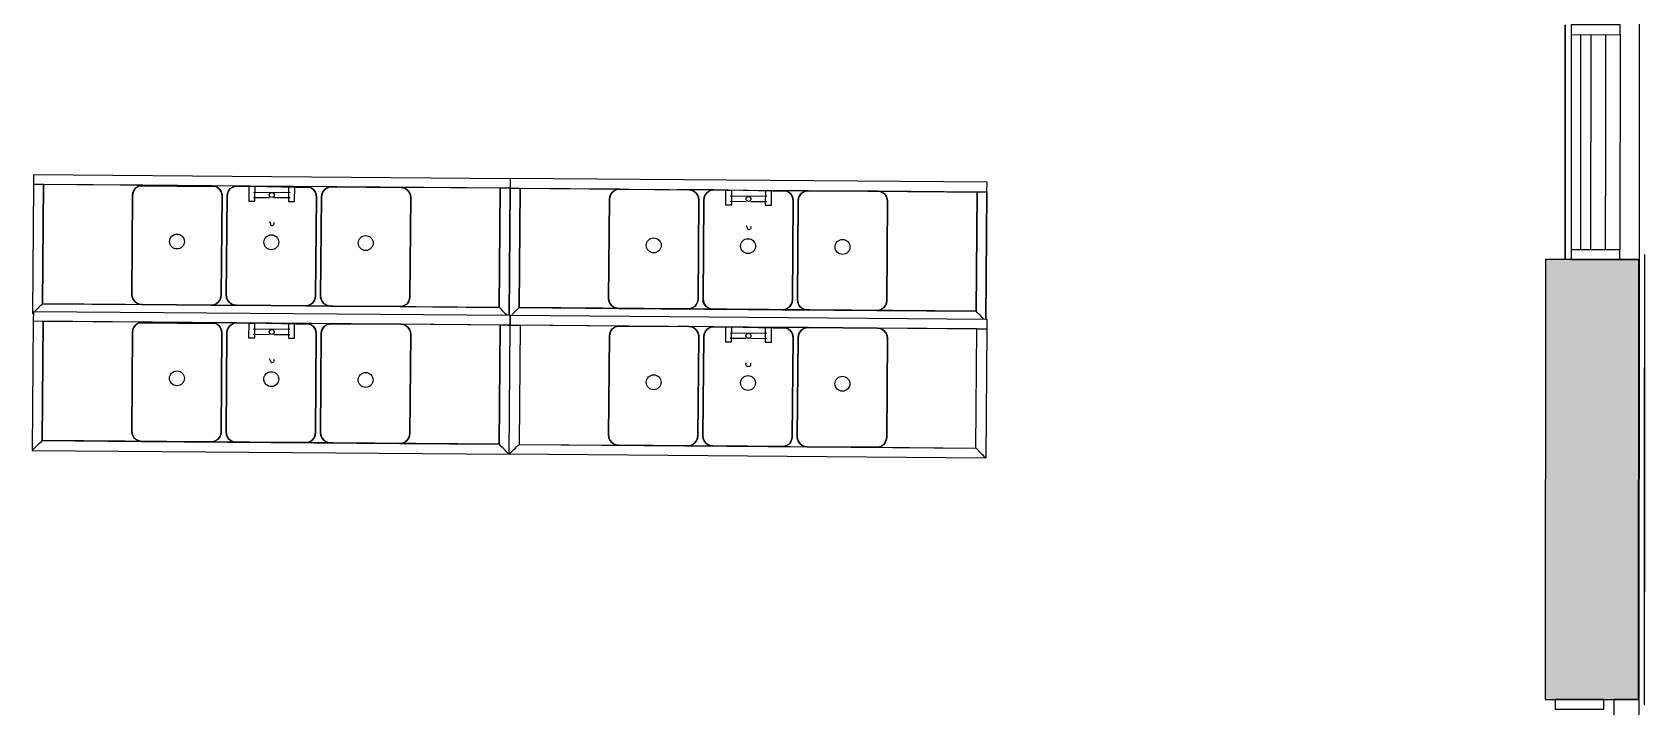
# Model space of a CAD drawing. Header units: metres. Extents: x 2.3 to 42.8, y 0.9 to 31.9.
# Drawn here: x 39.297 to 42.544, y 6.368 to 7.727 of the extents above; entities that cross this region are included whole.
import ezdxf

# ---------------------------------------------------------------- set-up
doc = ezdxf.new("R2010")
doc.units = ezdxf.units.M
for name, color, linetype in [('ARREDI', 9, 'Continuous'), ('PARETI_STRUTTURE', 7, 'Continuous'), ('PILASTRI_SETTI', 8, 'Continuous')]:
    doc.layers.add(name, color=color, linetype=linetype)

msp = doc.modelspace()

# ---------------------------------------------------------------- linework, layer by layer
at = {"layer": 'ARREDI'}
for points in [[(39.2995, 7.4401), (39.2994, 7.4201), (39.2973, 7.1601)], [(39.2995, 7.4401), (40.2596, 7.4324), (40.2594, 7.4124), (39.2994, 7.4201)], [(41.2195, 7.4046), (41.2174, 7.149), (41.2195, 7.4046), (41.1995, 7.4048), (41.1975, 7.1647), (40.2775, 7.1722), (40.2794, 7.4122), (40.2594, 7.4124), (41.2195, 7.4046), (41.2197, 7.4246), (40.2596, 7.4324), (40.2594, 7.4124), (40.2574, 7.1568), (40.2591, 7.4124), (40.2581, 7.4124), (40.2565, 7.4124), (40.2544, 7.4124), (40.252, 7.4124), (40.2494, 7.4124), (40.2468, 7.4125), (40.2444, 7.4125), (40.2424, 7.4125), (40.2408, 7.4125), (40.2394, 7.4125), (40.2375, 7.1725), (39.3174, 7.18), (39.3194, 7.42), (39.2994, 7.4201), (39.2973, 7.1601), (39.2993, 7.1601), (39.2973, 7.1601)], [(39.5006, 7.4053), (39.4992, 7.3985)], [(39.5013, 7.4069), (39.5006, 7.4053)], [(39.511, 7.4164), (39.5052, 7.4126), (39.5013, 7.4069)], [(39.6678, 7.4152), (39.511, 7.4164)], [(39.5194, 7.4184), (39.5126, 7.4171)], [(39.6594, 7.4172), (39.5194, 7.4184)], [(39.6662, 7.4158), (39.6594, 7.4172)], [(39.6773, 7.4055), (39.6735, 7.4113), (39.6678, 7.4151)], [(39.6779, 7.4039), (39.6773, 7.4055)], [(39.6792, 7.3971), (39.6779, 7.4039)], [(39.6906, 7.4038), (39.6892, 7.397)], [(39.6913, 7.4054), (39.6906, 7.4038)], [(39.701, 7.4149), (39.6952, 7.4111), (39.6913, 7.4054)], [(39.7026, 7.4155), (39.701, 7.4149)], [(39.7094, 7.4168), (39.7026, 7.4155)], [(39.8578, 7.4136), (39.7094, 7.4168), (39.8494, 7.4157)], [(39.7331, 7.4166), (39.7329, 7.3866)], [(39.7329, 7.3866), (39.7331, 7.3866), (39.7337, 7.3866), (39.7347, 7.3866), (39.736, 7.3866), (39.7375, 7.3866), (39.7392, 7.3866), (39.7408, 7.3866), (39.7423, 7.3866), (39.7436, 7.3865), (39.7446, 7.3865), (39.7452, 7.3865), (39.7454, 7.3865), (39.7457, 7.4165)], [(39.734, 7.4166), (39.735, 7.4166), (39.7363, 7.4166), (39.7378, 7.4166), (39.7394, 7.4166), (39.741, 7.4166), (39.7421, 7.4166)], [(39.8162, 7.4035), (39.7424, 7.4041)], [(39.7425, 7.4166), (39.7438, 7.4165), (39.7448, 7.4165)], [(39.8132, 7.416), (39.8129, 7.386)], [(39.8129, 7.386), (39.8131, 7.386), (39.8137, 7.386), (39.8147, 7.386), (39.816, 7.3859), (39.8175, 7.3859), (39.8192, 7.3859), (39.8208, 7.3859), (39.8223, 7.3859), (39.8236, 7.3859), (39.8246, 7.3859), (39.8252, 7.3859), (39.8254, 7.3859), (39.8256, 7.4159)], [(39.814, 7.416), (39.815, 7.416), (39.8163, 7.416), (39.8178, 7.4159), (39.8194, 7.4159), (39.821, 7.4159), (39.8225, 7.4159), (39.8238, 7.4159), (39.8248, 7.4159)], [(39.8562, 7.4143), (39.8494, 7.4157)], [(39.8673, 7.4039), (39.8635, 7.4097), (39.8578, 7.4136)], [(39.8679, 7.4023), (39.8673, 7.4039)], [(39.8813, 7.4038), (39.8807, 7.4022)], [(39.891, 7.4133), (39.8852, 7.4095), (39.8813, 7.4038)], [(39.8926, 7.414), (39.891, 7.4133)], [(39.8994, 7.4153), (39.8926, 7.414)], [(40.0462, 7.4127), (40.0394, 7.4141)], [(40.0478, 7.4121), (40.0462, 7.4127)], [(40.0573, 7.4024), (40.0535, 7.4082), (40.0478, 7.4121)], [(40.471, 7.4086), (40.4653, 7.4048), (40.4614, 7.3991)], [(40.4726, 7.4093), (40.471, 7.4087)], [(40.4794, 7.4106), (40.4726, 7.4093)], [(40.4794, 7.4106), (40.6195, 7.4095), (40.5966, 7.4096)], [(40.6262, 7.408), (40.6195, 7.4094)], [(40.6278, 7.4074), (40.6262, 7.408)], [(40.6374, 7.3977), (40.6335, 7.4035), (40.6278, 7.4074)], [(40.6611, 7.4071), (40.6553, 7.4033), (40.6514, 7.3976)], [(40.6627, 7.4078), (40.6611, 7.4071)], [(40.6695, 7.409), (40.6627, 7.4078)], [(40.8178, 7.4058), (40.6695, 7.409), (40.8095, 7.4079)], [(40.6932, 7.4089), (40.693, 7.3789)], [(40.693, 7.3788), (40.6932, 7.3788), (40.6938, 7.3788), (40.6948, 7.3788), (40.6961, 7.3788), (40.6976, 7.3788), (40.6992, 7.3788), (40.7008, 7.3788), (40.7023, 7.3788), (40.7036, 7.3788), (40.7046, 7.3788), (40.7053, 7.3788), (40.7055, 7.3788), (40.7057, 7.4088)], [(40.694, 7.4088), (40.695, 7.4088), (40.6963, 7.4088), (40.6978, 7.4088), (40.6995, 7.4088), (40.7011, 7.4088), (40.7026, 7.4088), (40.7039, 7.4088), (40.7049, 7.4088)], [(40.7732, 7.4082), (40.773, 7.3782)], [(40.773, 7.3782), (40.7732, 7.3782), (40.7738, 7.3782), (40.7748, 7.3782), (40.7761, 7.3782), (40.7776, 7.3782), (40.7792, 7.3782), (40.7808, 7.3781), (40.7823, 7.3781), (40.7836, 7.3781), (40.7846, 7.3781), (40.7853, 7.3781), (40.7855, 7.3781), (40.7857, 7.4081)], [(40.7741, 7.4082), (40.775, 7.4082), (40.7763, 7.4082), (40.7778, 7.4082), (40.7795, 7.4082), (40.7811, 7.4081), (40.7826, 7.4081), (40.7839, 7.4081), (40.7849, 7.4081)], [(40.8162, 7.4065), (40.8095, 7.4079)], [(40.8274, 7.3961), (40.8236, 7.4019), (40.8178, 7.4058)], [(40.8511, 7.4056), (40.8453, 7.4018), (40.8414, 7.396)], [(40.8527, 7.4062), (40.8511, 7.4056)], [(40.8595, 7.4075), (40.8527, 7.4062)], [(41.0063, 7.405), (40.9995, 7.4064)], [(41.0078, 7.4043), (41.0063, 7.405)], [(41.0174, 7.3946), (41.0136, 7.4004), (41.0078, 7.4043)], [(39.7337, 7.3866), (39.7347, 7.3866), (39.736, 7.3866), (39.7375, 7.3866), (39.7392, 7.3866), (39.7408, 7.3866), (39.7421, 7.3866)], [(39.7423, 7.3941), (39.7745, 7.3938)], [(39.7423, 7.3866), (39.7436, 7.3865), (39.7446, 7.3865)], [(39.7837, 7.3937), (39.8161, 7.3935)], [(39.8137, 7.386), (39.8147, 7.386), (39.816, 7.386), (39.8175, 7.3859), (39.8192, 7.3859), (39.8208, 7.3859), (39.8223, 7.3859), (39.8236, 7.3859), (39.8246, 7.3859)], [(39.8692, 7.3955), (39.868, 7.4023)], [(39.8807, 7.4022), (39.8792, 7.3955)], [(40.058, 7.4008), (40.0573, 7.4024)], [(40.0593, 7.394), (40.058, 7.4008)], [(40.4607, 7.3975), (40.4593, 7.3908)], [(40.4614, 7.3991), (40.4607, 7.3975)], [(40.638, 7.3961), (40.6373, 7.3977)], [(40.6393, 7.3893), (40.638, 7.3961)], [(40.6507, 7.396), (40.6493, 7.3892)], [(40.6514, 7.3976), (40.6507, 7.396)], [(40.6938, 7.3788), (40.6948, 7.3788), (40.6961, 7.3788), (40.6976, 7.3788), (40.6992, 7.3788), (40.7008, 7.3788), (40.7023, 7.3788), (40.7036, 7.3788), (40.7046, 7.3788)], [(40.7024, 7.3863), (40.7346, 7.386)], [(40.7762, 7.3957), (40.7025, 7.3963)], [(40.7438, 7.3859), (40.7762, 7.3857)], [(40.7738, 7.3782), (40.7748, 7.3782), (40.7761, 7.3782), (40.7776, 7.3782), (40.7792, 7.3782), (40.7808, 7.3781), (40.7823, 7.3781), (40.7836, 7.3781), (40.7846, 7.3781)], [(40.828, 7.3946), (40.8274, 7.3962)], [(40.8293, 7.3877), (40.828, 7.3946)], [(40.8407, 7.3945), (40.8393, 7.3877)], [(40.8414, 7.396), (40.8407, 7.3945)], [(41.018, 7.393), (41.0174, 7.3946)], [(41.0193, 7.3862), (41.018, 7.393)], [(39.7831, 7.3436), (39.7836, 7.3425), (39.7838, 7.3412), (39.7836, 7.34), (39.7831, 7.3388), (39.7823, 7.3378), (39.7813, 7.337), (39.78, 7.3366), (39.7788, 7.3364), (39.7753, 7.3447)], [(40.7432, 7.3359), (40.7437, 7.3347), (40.7439, 7.3334), (40.7437, 7.3322), (40.7432, 7.331), (40.7424, 7.33), (40.7413, 7.3293), (40.7401, 7.3288), (40.7388, 7.3286), (40.7353, 7.3369)], [(39.3023, 7.1651), (39.3047, 7.1675), (39.3073, 7.17), (39.31, 7.1726), (39.3124, 7.175), (39.3145, 7.1771), (39.3161, 7.1786), (39.3171, 7.1796), (39.3174, 7.18)], [(39.4976, 7.1985), (39.4989, 7.1917)], [(39.4989, 7.1917), (39.4995, 7.1901)], [(39.4995, 7.1901), (39.5034, 7.1843), (39.5091, 7.1804)], [(39.5091, 7.1804), (39.5107, 7.1798)], [(39.5107, 7.1798), (39.5174, 7.1784)], [(39.5174, 7.1783), (40.0375, 7.1741)], [(39.6575, 7.1772), (39.6643, 7.1785)], [(39.6643, 7.1785), (39.6659, 7.1791)], [(39.6659, 7.1792), (39.6716, 7.183), (39.6752, 7.1883)], [(39.6755, 7.1887), (39.6762, 7.1903)], [(39.6762, 7.1903), (39.6776, 7.197)], [(39.6876, 7.197), (39.6889, 7.1902)], [(39.6889, 7.1902), (39.6896, 7.1886)], [(39.6898, 7.1882), (39.6934, 7.1828), (39.6991, 7.1789)], [(39.6991, 7.1789), (39.7007, 7.1782)], [(39.7007, 7.1782), (39.7074, 7.1768)], [(39.8475, 7.1757), (39.8543, 7.177)], [(39.8543, 7.177), (39.8559, 7.1776)], [(39.8559, 7.1776), (39.8617, 7.1814), (39.8655, 7.1871)], [(39.8655, 7.1871), (39.866, 7.1882)], [(39.8662, 7.1887), (39.8676, 7.1955)], [(39.8776, 7.1954), (39.8789, 7.1886)], [(39.8791, 7.1882), (39.8796, 7.187)], [(39.8796, 7.187), (39.8834, 7.1812), (39.8891, 7.1774)], [(39.8891, 7.1773), (39.8907, 7.1767)], [(39.8907, 7.1767), (39.8975, 7.1753)], [(40.0443, 7.1754), (40.0459, 7.1761)], [(40.0459, 7.1761), (40.0517, 7.1799), (40.0556, 7.1856)], [(40.0556, 7.1856), (40.0562, 7.1872)], [(40.0562, 7.1872), (40.0576, 7.194)], [(40.4577, 7.1907), (40.459, 7.1839)], [(40.459, 7.1839), (40.4596, 7.1823)], [(40.4596, 7.1823), (40.4634, 7.1765), (40.4691, 7.1727)], [(40.6259, 7.1714), (40.6317, 7.1752), (40.6356, 7.1809)], [(40.6356, 7.1809), (40.6363, 7.1825)], [(40.6363, 7.1825), (40.6377, 7.1893)], [(40.6477, 7.1892), (40.649, 7.1824)], [(40.649, 7.1824), (40.6496, 7.1808)], [(40.6496, 7.1808), (40.6534, 7.175), (40.6591, 7.1711)], [(40.8159, 7.1698), (40.8217, 7.1736), (40.8256, 7.1794)], [(40.8256, 7.1794), (40.8263, 7.181)], [(40.8263, 7.181), (40.8277, 7.1877)], [(40.8377, 7.1877), (40.839, 7.1809)], [(40.839, 7.1809), (40.8396, 7.1793)], [(40.8396, 7.1793), (40.8434, 7.1735), (40.8492, 7.1696)], [(41.0059, 7.1683), (41.0117, 7.1721), (41.0156, 7.1778)], [(41.0156, 7.1778), (41.0163, 7.1794)], [(41.0163, 7.1794), (41.0177, 7.1862)], [(39.2993, 7.1645), (39.2992, 7.1445), (39.2971, 6.8845)], [(40.2542, 7.1368), (40.2518, 7.1368), (40.2492, 7.1368), (40.2466, 7.1369), (40.2442, 7.1369), (40.2421, 7.1369), (40.2406, 7.1369), (40.2392, 7.1369), (40.2373, 6.8969), (39.3172, 6.9044), (39.3192, 7.1444), (39.2992, 7.1445), (39.2971, 6.8845), (40.2571, 6.8767), (40.2592, 7.1368), (40.2594, 7.1568), (41.2194, 7.149), (41.2193, 7.129), (40.2592, 7.1368)], [(39.2973, 7.1601), (39.2976, 7.1605), (39.2986, 7.1615)], [(39.2993, 7.1645), (40.2594, 7.1568), (40.2592, 7.1368), (39.2992, 7.1445)], [(40.0375, 7.1741), (40.0443, 7.1754)], [(40.2524, 7.1574), (40.25, 7.1598), (40.2474, 7.1624), (40.2448, 7.165), (40.2424, 7.1675), (40.2404, 7.1696), (40.2388, 7.1712), (40.2378, 7.1722), (40.2375, 7.1725)], [(40.2624, 7.1573), (40.2648, 7.1597), (40.2674, 7.1623), (40.27, 7.1648), (40.2724, 7.1672), (40.2745, 7.1693), (40.2761, 7.1709), (40.2771, 7.1719), (40.2775, 7.1722)], [(40.4691, 7.1726), (40.4707, 7.172)], [(40.4707, 7.172), (40.4775, 7.1706)], [(40.4775, 7.1706), (40.9975, 7.1664)], [(40.6175, 7.1694), (40.6243, 7.1707)], [(40.6243, 7.1707), (40.6259, 7.1714)], [(40.6591, 7.1711), (40.6607, 7.1704)], [(40.6607, 7.1704), (40.6675, 7.169)], [(40.8075, 7.1679), (40.8143, 7.1692)], [(40.8143, 7.1692), (40.8159, 7.1698)], [(40.8492, 7.1696), (40.8507, 7.1689)], [(40.8507, 7.1689), (40.8575, 7.1675)], [(40.9975, 7.1664), (41.0043, 7.1677)], [(41.0043, 7.1677), (41.0059, 7.1683)], [(41.2124, 7.1496), (41.21, 7.152), (41.2075, 7.1547), (41.2049, 7.1573), (41.2025, 7.1597), (41.2005, 7.1618), (41.1989, 7.1634), (41.1979, 7.1644), (41.1975, 7.1647)], [(39.3172, 6.9043), (39.3169, 6.904), (39.3159, 6.903), (39.3143, 6.9014), (39.3122, 6.8994), (39.3098, 6.897), (39.3071, 6.8944), (39.3045, 6.8919), (39.3021, 6.8895), (39.3, 6.8874), (39.2984, 6.8858), (39.2974, 6.8848), (39.2971, 6.8845), (40.2571, 6.8767), (40.2592, 7.1367), (40.2792, 7.1366), (40.2773, 6.8966), (41.1973, 6.8891), (41.1993, 7.1291), (41.2193, 7.129), (41.2172, 6.869), (40.2571, 6.8767), (40.2575, 6.8771), (40.2585, 6.8781), (40.2601, 6.8796), (40.2622, 6.8817), (40.2646, 6.8841), (40.2672, 6.8867), (40.2698, 6.8892), (40.2722, 6.8916), (40.2743, 6.8937), (40.2759, 6.8952), (40.2769, 6.8962), (40.2773, 6.8966)], [(39.5004, 7.1297), (39.499, 7.1229)], [(39.5011, 7.1313), (39.5004, 7.1297)], [(39.5108, 7.1408), (39.505, 7.137), (39.5011, 7.1313)], [(39.6676, 7.1395), (39.5108, 7.1408)], [(39.5192, 7.1427), (39.5124, 7.1415)], [(39.6592, 7.1416), (39.5192, 7.1428)], [(39.666, 7.1402), (39.6592, 7.1416)], [(39.6771, 7.1298), (39.6733, 7.1356), (39.6676, 7.1395)], [(39.6777, 7.1283), (39.6771, 7.1299)], [(39.679, 7.1214), (39.6777, 7.1283)], [(39.6904, 7.1282), (39.689, 7.1214)], [(39.6911, 7.1297), (39.6904, 7.1282)], [(39.7008, 7.1393), (39.695, 7.1355), (39.6911, 7.1297)], [(39.7024, 7.1399), (39.7008, 7.1393)], [(39.7092, 7.1412), (39.7024, 7.1399)], [(39.8576, 7.138), (39.7092, 7.1412), (39.8492, 7.1401)], [(39.7329, 7.141), (39.7327, 7.111)], [(39.7327, 7.111), (39.7329, 7.111), (39.7335, 7.111), (39.7345, 7.111), (39.7358, 7.111), (39.7373, 7.111), (39.739, 7.111), (39.7406, 7.111), (39.7421, 7.1109), (39.7434, 7.1109), (39.7444, 7.1109), (39.745, 7.1109), (39.7452, 7.1109), (39.7455, 7.1409)], [(39.7335, 7.111), (39.7345, 7.111), (39.7358, 7.111), (39.7373, 7.111), (39.739, 7.111), (39.7406, 7.111), (39.7421, 7.1109)], [(39.7338, 7.141), (39.7348, 7.141), (39.7361, 7.141), (39.7376, 7.141), (39.7392, 7.141), (39.7408, 7.141), (39.7421, 7.1409)], [(39.7421, 7.1184), (39.7743, 7.1182)], [(39.7421, 7.1109), (39.7434, 7.1109), (39.7444, 7.1109)], [(39.816, 7.1278), (39.7422, 7.1284)], [(39.7423, 7.1409), (39.7436, 7.1409), (39.7446, 7.1409)], [(39.7835, 7.1181), (39.8159, 7.1178)], [(39.8129, 7.1404), (39.8127, 7.1104)], [(39.8127, 7.1104), (39.8129, 7.1104), (39.8135, 7.1104), (39.8145, 7.1103), (39.8158, 7.1103), (39.8173, 7.1103), (39.819, 7.1103), (39.8206, 7.1103), (39.8221, 7.1103), (39.8234, 7.1103), (39.8244, 7.1103), (39.825, 7.1103), (39.8252, 7.1103), (39.8254, 7.1403)], [(39.8138, 7.1404), (39.8148, 7.1403), (39.8161, 7.1403), (39.8176, 7.1403), (39.8192, 7.1403), (39.8208, 7.1403), (39.8223, 7.1403), (39.8236, 7.1403), (39.8246, 7.1403)], [(39.856, 7.1387), (39.8492, 7.1401)], [(39.8671, 7.1283), (39.8633, 7.1341), (39.8576, 7.138)], [(39.8677, 7.1267), (39.8671, 7.1283)], [(39.869, 7.1199), (39.8677, 7.1267)], [(39.8804, 7.1266), (39.879, 7.1198)], [(39.8811, 7.1282), (39.8805, 7.1266)], [(39.8908, 7.1377), (39.885, 7.1339), (39.8811, 7.1282)], [(39.8924, 7.1384), (39.8908, 7.1377)], [(39.8992, 7.1397), (39.8924, 7.1384)], [(40.046, 7.1371), (40.0392, 7.1385)], [(40.0476, 7.1365), (40.046, 7.1371)], [(40.0571, 7.1268), (40.0533, 7.1326), (40.0476, 7.1365)], [(40.0578, 7.1252), (40.0571, 7.1268)], [(40.0591, 7.1184), (40.0578, 7.1252)], [(40.2548, 7.1368), (40.2563, 7.1368), (40.2579, 7.1368), (40.2589, 7.1368)], [(40.4605, 7.1219), (40.4591, 7.1151)], [(40.4612, 7.1235), (40.4605, 7.1219)], [(40.4708, 7.133), (40.465, 7.1292), (40.4612, 7.1235)], [(40.4724, 7.1337), (40.4708, 7.133)], [(40.4792, 7.135), (40.4724, 7.1337)], [(40.4792, 7.135), (40.6192, 7.1338), (40.5966, 7.134)], [(40.626, 7.1324), (40.6193, 7.1338)], [(40.6276, 7.1318), (40.626, 7.1324)], [(40.6371, 7.1221), (40.6333, 7.1279), (40.6276, 7.1318)], [(40.6378, 7.1205), (40.6371, 7.1221)], [(40.6391, 7.1137), (40.6378, 7.1205)], [(40.6505, 7.1204), (40.6491, 7.1136)], [(40.6512, 7.122), (40.6505, 7.1204)], [(40.6609, 7.1315), (40.6551, 7.1277), (40.6512, 7.122)], [(40.6624, 7.1321), (40.6608, 7.1315)], [(40.6693, 7.1334), (40.6624, 7.1321)], [(40.8176, 7.1302), (40.6693, 7.1334), (40.8093, 7.1323)], [(40.693, 7.1332), (40.6928, 7.1032)], [(40.6928, 7.1032), (40.693, 7.1032), (40.6936, 7.1032), (40.6946, 7.1032), (40.6959, 7.1032), (40.6974, 7.1032), (40.699, 7.1032), (40.7006, 7.1032), (40.7021, 7.1032), (40.7034, 7.1031), (40.7044, 7.1031), (40.7051, 7.1031), (40.7053, 7.1031), (40.7055, 7.1331)], [(40.6938, 7.1332), (40.6948, 7.1332), (40.6961, 7.1332), (40.6976, 7.1332), (40.6993, 7.1332), (40.7009, 7.1332), (40.7024, 7.1332), (40.7037, 7.1331), (40.7047, 7.1331)], [(40.776, 7.1201), (40.7023, 7.1207)], [(40.773, 7.1326), (40.7728, 7.1026)], [(40.7728, 7.1026), (40.773, 7.1026), (40.7736, 7.1026), (40.7746, 7.1026), (40.7759, 7.1026), (40.7774, 7.1026), (40.779, 7.1025), (40.7806, 7.1025), (40.7821, 7.1025), (40.7834, 7.1025), (40.7844, 7.1025), (40.7851, 7.1025), (40.7853, 7.1025), (40.7855, 7.1325)], [(40.7738, 7.1326), (40.7748, 7.1326), (40.7761, 7.1326), (40.7776, 7.1326), (40.7793, 7.1325), (40.7809, 7.1325), (40.7824, 7.1325), (40.7837, 7.1325), (40.7847, 7.1325)], [(40.816, 7.1309), (40.8093, 7.1323)], [(40.8272, 7.1205), (40.8234, 7.1263), (40.8176, 7.1302)], [(40.8278, 7.1189), (40.8272, 7.1205)], [(40.8291, 7.1121), (40.8278, 7.1189)], [(40.8405, 7.1188), (40.8391, 7.1121)], [(40.8412, 7.1204), (40.8405, 7.1188)], [(40.8509, 7.1299), (40.8451, 7.1261), (40.8412, 7.1204)], [(40.8525, 7.1306), (40.8509, 7.1299)], [(40.8593, 7.1319), (40.853, 7.1307)], [(41.0061, 7.1294), (40.9993, 7.1308)], [(41.0076, 7.1287), (41.0061, 7.1293)], [(41.0172, 7.119), (41.0134, 7.1248), (41.0076, 7.1287)], [(41.0178, 7.1174), (41.0172, 7.119)], [(41.0191, 7.1106), (41.0178, 7.1174)], [(41.2193, 7.129), (41.2172, 6.869)], [(39.8135, 7.1104), (39.8145, 7.1103), (39.8158, 7.1103), (39.8173, 7.1103), (39.819, 7.1103), (39.8206, 7.1103), (39.8221, 7.1103), (39.8234, 7.1103), (39.8244, 7.1103)], [(40.6936, 7.1032), (40.6946, 7.1032), (40.6959, 7.1032), (40.6974, 7.1032), (40.699, 7.1032), (40.7006, 7.1032), (40.7021, 7.1032), (40.7034, 7.1031), (40.7044, 7.1031)], [(40.7022, 7.1107), (40.7343, 7.1104)], [(40.7436, 7.1103), (40.7759, 7.1101)], [(40.7736, 7.1026), (40.7746, 7.1026), (40.7759, 7.1026), (40.7774, 7.1026), (40.779, 7.1025), (40.7806, 7.1025), (40.7821, 7.1025), (40.7834, 7.1025), (40.7844, 7.1025)], [(39.7829, 7.068), (39.7834, 7.0668), (39.7836, 7.0656), (39.7834, 7.0643), (39.7829, 7.0632), (39.7821, 7.0622), (39.781, 7.0614), (39.7798, 7.061), (39.7785, 7.0608), (39.7751, 7.0691)], [(40.7386, 7.053), (40.7373, 7.0532), (40.7361, 7.0537), (40.7351, 7.0545), (40.7343, 7.0555), (40.7338, 7.0567), (40.7336, 7.0579), (40.7338, 7.0592), (40.7341, 7.0597)], [(40.7343, 7.0603), (40.7351, 7.0613)], [(40.743, 7.0602), (40.7435, 7.0591), (40.7436, 7.0578), (40.7435, 7.0566), (40.743, 7.0554), (40.7421, 7.0544), (40.7411, 7.0537), (40.7399, 7.0532), (40.7386, 7.053)], [(39.4974, 6.9229), (39.4987, 6.9161)], [(39.4987, 6.9161), (39.4993, 6.9145)], [(39.676, 6.9147), (39.6774, 6.9214)], [(39.6874, 6.9214), (39.6887, 6.9146)], [(39.866, 6.9131), (39.8674, 6.9199)], [(39.8774, 6.9198), (39.8787, 6.913)], [(40.056, 6.9116), (40.0574, 6.9184)], [(39.4993, 6.9145), (39.5031, 6.9087), (39.5089, 6.9048)], [(39.5089, 6.9048), (39.5105, 6.9041)], [(39.5105, 6.9041), (39.5172, 6.9027)], [(39.5172, 6.9027), (40.0373, 6.8985)], [(39.6572, 6.9016), (39.664, 6.9029)], [(39.664, 6.9029), (39.6656, 6.9035)], [(39.6656, 6.9035), (39.6714, 6.9073), (39.6753, 6.9131)], [(39.6753, 6.9131), (39.676, 6.9147)], [(39.6887, 6.9146), (39.6894, 6.913)], [(39.6894, 6.913), (39.6932, 6.9072), (39.6989, 6.9033)], [(39.6989, 6.9033), (39.7005, 6.9026)], [(39.7005, 6.9026), (39.7072, 6.9012)], [(39.8473, 6.9001), (39.8541, 6.9014)], [(39.8541, 6.9014), (39.8557, 6.902)], [(39.8557, 6.902), (39.8614, 6.9058), (39.8653, 6.9115)], [(39.8653, 6.9115), (39.866, 6.9131)], [(39.8787, 6.913), (39.8794, 6.9114)], [(39.8794, 6.9114), (39.8832, 6.9056), (39.8889, 6.9017)], [(39.8889, 6.9017), (39.8905, 6.9011)], [(39.8905, 6.9011), (39.8973, 6.8997)], [(40.0373, 6.8985), (40.0441, 6.8998)], [(40.0441, 6.8998), (40.0457, 6.9005)], [(40.0457, 6.9005), (40.0515, 6.9043), (40.0553, 6.91)], [(40.0554, 6.91), (40.056, 6.9116)], [(41.2172, 6.869), (40.2571, 6.8767), (40.2568, 6.8771), (40.2558, 6.8781), (40.2542, 6.8797), (40.2522, 6.8818), (40.2498, 6.8842), (40.2472, 6.8868), (40.2446, 6.8894), (40.2422, 6.8919), (40.2402, 6.8939), (40.2386, 6.8956), (40.2376, 6.8966), (40.2373, 6.8969)], [(40.4575, 6.9151), (40.4587, 6.9083)], [(40.4588, 6.9083), (40.4594, 6.9067)], [(40.4594, 6.9067), (40.4632, 6.9009), (40.4689, 6.897)], [(40.4689, 6.897), (40.4705, 6.8964)], [(40.4705, 6.8964), (40.4773, 6.895)], [(40.4773, 6.895), (40.9973, 6.8907)], [(40.6173, 6.8938), (40.6241, 6.8951)], [(40.6241, 6.8951), (40.6257, 6.8958)], [(40.6257, 6.8958), (40.6315, 6.8996), (40.6354, 6.9053)], [(40.6354, 6.9053), (40.6361, 6.9069)], [(40.6361, 6.9069), (40.6375, 6.9137)], [(40.6475, 6.9136), (40.6488, 6.9068)], [(40.6488, 6.9068), (40.6494, 6.9052)], [(40.6494, 6.9052), (40.6532, 6.8994), (40.6589, 6.8955)], [(40.6589, 6.8955), (40.6605, 6.8948)], [(40.6605, 6.8948), (40.6673, 6.8934)], [(40.8073, 6.8923), (40.8141, 6.8936)], [(40.8141, 6.8936), (40.8157, 6.8942)], [(40.8157, 6.8942), (40.8215, 6.898), (40.8254, 6.9038)], [(40.8254, 6.9038), (40.8261, 6.9053)], [(40.8261, 6.9053), (40.8275, 6.9121)], [(40.8375, 6.912), (40.8388, 6.9052)], [(40.8388, 6.9052), (40.8394, 6.9036)], [(40.8394, 6.9036), (40.8432, 6.8978), (40.8489, 6.894)], [(40.849, 6.894), (40.8505, 6.8933)], [(40.8505, 6.8933), (40.8573, 6.8919)], [(40.9973, 6.8907), (41.0041, 6.892)], [(41.0041, 6.892), (41.0057, 6.8927)], [(41.0057, 6.8927), (41.0115, 6.8965), (41.0154, 6.9022)], [(41.0154, 6.9022), (41.0161, 6.9038)], [(41.0161, 6.9038), (41.0175, 6.9106)], [(41.2172, 6.869), (41.2168, 6.8693), (41.2158, 6.8703), (41.2143, 6.8719), (41.2122, 6.874), (41.2098, 6.8764), (41.2073, 6.879), (41.2047, 6.8817), (41.2023, 6.8841), (41.2002, 6.8862), (41.1987, 6.8878), (41.1977, 6.8888), (41.1973, 6.8891)]]:
    msp.add_lwpolyline(points, dxfattribs=at)
for points in [[(39.3194, 7.42), (39.3174, 7.18), (39.5174, 7.1783), (39.5123, 7.1791), (39.5075, 7.1811), (39.5033, 7.1843), (39.5002, 7.1885), (39.4982, 7.1933), (39.4976, 7.1985), (39.4992, 7.3985), (39.4999, 7.4037), (39.502, 7.4085), (39.5052, 7.4126), (39.5094, 7.4158), (39.5142, 7.4177), (39.5194, 7.4184)], [(39.6776, 7.1971), (39.6769, 7.1919), (39.6749, 7.1871), (39.6716, 7.183), (39.6675, 7.1798), (39.6626, 7.1779), (39.6574, 7.1772), (39.7074, 7.1768), (39.7023, 7.1775), (39.6975, 7.1796), (39.6934, 7.1828), (39.6902, 7.187), (39.6883, 7.1918), (39.6876, 7.197), (39.6892, 7.397), (39.69, 7.4022), (39.692, 7.407), (39.6952, 7.4111), (39.6994, 7.4142), (39.7042, 7.4162), (39.7094, 7.4168), (39.6594, 7.4172), (39.6646, 7.4165), (39.6694, 7.4145), (39.6735, 7.4113), (39.6766, 7.4071), (39.6786, 7.4022), (39.6792, 7.3971)], [(39.8776, 7.1954), (39.8792, 7.3954), (39.88, 7.4006), (39.882, 7.4054), (39.8852, 7.4095), (39.8894, 7.4127), (39.8942, 7.4146), (39.8994, 7.4153), (39.8494, 7.4157), (39.8546, 7.415), (39.8594, 7.4129), (39.8635, 7.4097), (39.8667, 7.4055), (39.8686, 7.4007), (39.8693, 7.3955), (39.8676, 7.1955), (39.8669, 7.1903), (39.8649, 7.1855), (39.8617, 7.1814), (39.8575, 7.1783), (39.8526, 7.1763), (39.8475, 7.1757), (39.8975, 7.1753), (39.8923, 7.176), (39.8875, 7.178), (39.8834, 7.1812), (39.8802, 7.1854), (39.8783, 7.1903)], [(39.8994, 7.4153), (40.0394, 7.4142)], [(40.2394, 7.4125), (40.0394, 7.4142), (40.0446, 7.4134), (40.0494, 7.4114), (40.0535, 7.4082), (40.0567, 7.404), (40.0586, 7.3992), (40.0593, 7.394), (40.0576, 7.194), (40.0569, 7.1888), (40.0549, 7.184), (40.0517, 7.1799), (40.0475, 7.1767), (40.0427, 7.1748), (40.0375, 7.1741), (40.2375, 7.1725)], [(40.2794, 7.4122), (40.2775, 7.1722), (40.4775, 7.1706), (40.4723, 7.1713), (40.4675, 7.1733), (40.4634, 7.1765), (40.4603, 7.1807), (40.4583, 7.1856), (40.4577, 7.1907), (40.4593, 7.3907), (40.46, 7.3959), (40.462, 7.4007), (40.4653, 7.4048), (40.4694, 7.408), (40.4743, 7.4099), (40.4794, 7.4106)], [(40.6377, 7.1893), (40.637, 7.1841), (40.6349, 7.1793), (40.6317, 7.1752), (40.6275, 7.172), (40.6227, 7.1701), (40.6175, 7.1694), (40.6675, 7.169), (40.6623, 7.1697), (40.6575, 7.1718), (40.6534, 7.175), (40.6503, 7.1792), (40.6483, 7.184), (40.6477, 7.1892), (40.6493, 7.3892), (40.65, 7.3944), (40.652, 7.3992), (40.6553, 7.4033), (40.6594, 7.4064), (40.6643, 7.4084), (40.6695, 7.409), (40.6195, 7.4095), (40.6246, 7.4087), (40.6294, 7.4067), (40.6335, 7.4035), (40.6367, 7.3993), (40.6387, 7.3945), (40.6393, 7.3893)], [(40.8377, 7.1877), (40.8393, 7.3877), (40.84, 7.3928), (40.8421, 7.3976), (40.8453, 7.4018), (40.8494, 7.4049), (40.8543, 7.4069), (40.8595, 7.4075), (40.8095, 7.4079), (40.8146, 7.4072), (40.8194, 7.4052), (40.8236, 7.4019), (40.8267, 7.3978), (40.8287, 7.3929), (40.8293, 7.3878), (40.8277, 7.1877), (40.827, 7.1826), (40.8249, 7.1778), (40.8217, 7.1736), (40.8175, 7.1705), (40.8127, 7.1685), (40.8075, 7.1679), (40.8575, 7.1675), (40.8524, 7.1682), (40.8475, 7.1703), (40.8434, 7.1735), (40.8403, 7.1776), (40.8383, 7.1825)], [(40.8595, 7.4075), (40.9995, 7.4064)], [(41.1995, 7.4048), (40.9995, 7.4064), (41.0046, 7.4057), (41.0095, 7.4036), (41.0136, 7.4004), (41.0167, 7.3962), (41.0187, 7.3914), (41.0193, 7.3862), (41.0177, 7.1862), (41.017, 7.181), (41.0149, 7.1762), (41.0117, 7.1721), (41.0076, 7.169), (41.0027, 7.167), (40.9975, 7.1664), (41.1975, 7.1647)], [(39.4976, 7.1985), (39.4992, 7.3985)], [(39.6792, 7.3971), (39.6776, 7.1971)], [(39.6876, 7.197), (39.6892, 7.397)], [(39.8693, 7.3955), (39.8676, 7.1955)], [(39.8776, 7.1954), (39.8792, 7.3954)], [(40.0593, 7.394), (40.0576, 7.194)], [(40.4577, 7.1907), (40.4593, 7.3907)], [(40.6393, 7.3893), (40.6377, 7.1893)], [(40.6477, 7.1892), (40.6493, 7.3892)], [(40.8293, 7.3877), (40.8277, 7.1882)], [(40.8377, 7.1883), (40.8393, 7.3877)], [(41.0193, 7.3862), (41.0177, 7.1862)], [(42.5435, 7.2787), (42.5432, 6.8259), (42.5436, 6.8259), (42.5439, 7.2787)], [(39.6575, 7.1772), (39.5174, 7.1783)], [(39.8475, 7.1757), (39.7075, 7.1768)], [(39.3192, 7.1444), (39.3172, 6.9044), (39.5172, 6.9027), (39.5121, 6.9035), (39.5073, 6.9055), (39.5031, 6.9087), (39.5, 6.9129), (39.498, 6.9177), (39.4974, 6.9229), (39.499, 7.1229), (39.4997, 7.1281), (39.5018, 7.1329), (39.505, 7.137), (39.5092, 7.1401), (39.514, 7.1421), (39.5192, 7.1427)], [(40.0375, 7.1741), (39.8975, 7.1753)], [(40.6175, 7.1694), (40.4775, 7.1706)], [(40.8075, 7.1679), (40.6675, 7.169)], [(40.9975, 7.1664), (40.8575, 7.1675)], [(39.4974, 6.9229), (39.499, 7.1229)], [(39.6774, 6.9214), (39.6767, 6.9163), (39.6746, 6.9115), (39.6714, 6.9073), (39.6673, 6.9042), (39.6624, 6.9022), (39.6572, 6.9016), (39.7072, 6.9012), (39.7021, 6.9019), (39.6973, 6.904), (39.6932, 6.9072), (39.69, 6.9113), (39.688, 6.9162), (39.6874, 6.9214), (39.689, 7.1214), (39.6898, 7.1265), (39.6918, 7.1314), (39.695, 7.1355), (39.6992, 7.1386), (39.704, 7.1406), (39.7092, 7.1412), (39.6592, 7.1416), (39.6644, 7.1409), (39.6692, 7.1389), (39.6733, 7.1356), (39.6764, 7.1315), (39.6784, 7.1266), (39.679, 7.1214)], [(39.679, 7.1214), (39.6774, 6.9214)], [(39.6874, 6.9214), (39.689, 7.1214)], [(39.8774, 6.9198), (39.879, 7.1198), (39.8798, 7.125), (39.8818, 7.1298), (39.885, 7.1339), (39.8892, 7.1371), (39.894, 7.139), (39.8992, 7.1397), (39.8492, 7.1401), (39.8544, 7.1393), (39.8592, 7.1373), (39.8633, 7.1341), (39.8664, 7.1299), (39.8684, 7.1251), (39.869, 7.1199), (39.8674, 6.9199), (39.8667, 6.9147), (39.8647, 6.9099), (39.8614, 6.9058), (39.8573, 6.9027), (39.8524, 6.9007), (39.8473, 6.9001), (39.8973, 6.8997), (39.8921, 6.9004), (39.8873, 6.9024), (39.8832, 6.9056), (39.88, 6.9098), (39.8781, 6.9146)], [(39.869, 7.1199), (39.8674, 6.9199)], [(39.8774, 6.9198), (39.879, 7.1198)], [(39.8992, 7.1397), (40.0392, 7.1385)], [(40.2392, 7.1369), (40.0392, 7.1385), (40.0444, 7.1378), (40.0492, 7.1358), (40.0533, 7.1326), (40.0564, 7.1284), (40.0584, 7.1236), (40.0591, 7.1184), (40.0574, 6.9184), (40.0567, 6.9132), (40.0547, 6.9084), (40.0515, 6.9043), (40.0473, 6.9011), (40.0424, 6.8992), (40.0373, 6.8985), (40.2373, 6.8969)], [(40.0591, 7.1184), (40.0574, 6.9184)], [(40.2792, 7.1366), (40.2773, 6.8966), (40.4773, 6.895), (40.4721, 6.8957), (40.4673, 6.8977), (40.4632, 6.9009), (40.4601, 6.9051), (40.4581, 6.9099), (40.4574, 6.9151), (40.4591, 7.1151), (40.4598, 7.1203), (40.4618, 7.1251), (40.465, 7.1292), (40.4692, 7.1324), (40.4741, 7.1343), (40.4792, 7.135)], [(40.4575, 6.9151), (40.4591, 7.1151)], [(40.6375, 6.9137), (40.6367, 6.9085), (40.6347, 6.9037), (40.6315, 6.8996), (40.6273, 6.8964), (40.6225, 6.8945), (40.6173, 6.8938), (40.6673, 6.8934), (40.6621, 6.8941), (40.6573, 6.8962), (40.6532, 6.8994), (40.6501, 6.9036), (40.6481, 6.9084), (40.6475, 6.9136), (40.6491, 7.1136), (40.6498, 7.1188), (40.6518, 7.1236), (40.6551, 7.1277), (40.6592, 7.1308), (40.6641, 7.1328), (40.6692, 7.1334), (40.6192, 7.1338), (40.6244, 7.1331), (40.6292, 7.1311), (40.6333, 7.1279), (40.6365, 7.1237), (40.6385, 7.1189), (40.6391, 7.1137)], [(40.6391, 7.1137), (40.6375, 6.9137)], [(40.6475, 6.9136), (40.6491, 7.1136)], [(40.8375, 6.912), (40.8391, 7.1121), (40.8398, 7.1172), (40.8419, 7.122), (40.8451, 7.1262), (40.8492, 7.1293), (40.8541, 7.1312), (40.8593, 7.1319), (40.8093, 7.1323), (40.8144, 7.1316), (40.8192, 7.1295), (40.8234, 7.1263), (40.8265, 7.1222), (40.8285, 7.1173), (40.8291, 7.1121), (40.8275, 6.9121), (40.8268, 6.9069), (40.8247, 6.9021), (40.8215, 6.898), (40.8173, 6.8949), (40.8125, 6.8929), (40.8073, 6.8923), (40.8573, 6.8919), (40.8521, 6.8926), (40.8473, 6.8946), (40.8432, 6.8978), (40.8401, 6.902), (40.8381, 6.9069)], [(40.8291, 7.1121), (40.8275, 6.9121)], [(40.8375, 6.912), (40.8391, 7.1121)], [(40.8593, 7.1319), (40.9993, 7.1308)], [(41.1993, 7.1291), (40.9993, 7.1308), (41.0044, 7.13), (41.0093, 7.128), (41.0134, 7.1248), (41.0165, 7.1206), (41.0185, 7.1158), (41.0191, 7.1106), (41.0175, 6.9106), (41.0168, 6.9054), (41.0147, 6.9006), (41.0115, 6.8965), (41.0074, 6.8933), (41.0025, 6.8914), (40.9973, 6.8907), (41.1973, 6.8891)], [(41.0191, 7.1106), (41.0175, 6.9106)], [(39.6573, 6.9016), (39.5172, 6.9027)], [(39.8473, 6.9001), (39.7072, 6.9012)], [(40.0373, 6.8985), (39.8973, 6.8997)], [(40.6173, 6.8938), (40.4773, 6.895)], [(40.8073, 6.8923), (40.6673, 6.8934)], [(40.9973, 6.8907), (40.8573, 6.8919)], [(42.5432, 6.8259), (42.5429, 6.3731), (42.5433, 6.3731), (42.5436, 6.8259)]]:
    msp.add_lwpolyline(points, close=True, dxfattribs=at)
for centre, radius in [((39.7793, 7.3988), 0.005), ((40.7393, 7.391), 0.005), ((39.5885, 7.3052), 0.015), ((39.7785, 7.3037), 0.015), ((39.9685, 7.3021), 0.015), ((40.5485, 7.2974), 0.015), ((40.7385, 7.2959), 0.015), ((40.9286, 7.2943), 0.015), ((39.7791, 7.1231), 0.005), ((40.7391, 7.1154), 0.005), ((39.5883, 7.0296), 0.015), ((39.7783, 7.028), 0.015), ((39.9683, 7.0265), 0.015), ((40.5483, 7.0218), 0.015), ((40.7383, 7.0203), 0.015), ((40.9283, 7.0187), 0.015)]:
    msp.add_circle(centre, radius, dxfattribs=at)
at = {"layer": 'PARETI_STRUTTURE'}
for points in [[(42.5334, 8.4584), (42.5329, 7.7414), (42.5325, 7.2689), (42.5318, 6.383), (42.5315, 5.9105), (42.5308, 5.0246), (42.5305, 4.5521), (42.5297, 3.5272)], [(42.384, 7.7415), (42.3837, 7.269), (42.3443, 7.269)], [(42.3837, 7.269), (42.384, 7.7415)], [(42.3958, 7.7218), (42.3955, 7.2887)], [(42.4152, 7.2886), (42.4155, 7.7218)], [(42.4152, 7.3083), (42.4155, 7.7021)], [(42.4155, 7.7218), (42.4352, 7.7217)], [(42.4352, 7.7217), (42.4349, 7.2886)], [(42.4352, 7.7021), (42.4349, 7.3083)], [(42.4647, 7.7217), (42.4646, 7.5052)], [(42.4943, 7.7217), (42.4939, 7.2886)], [(42.4646, 7.5052), (42.4644, 7.2886)], [(42.4349, 7.2886), (42.4152, 7.2886)], [(42.3443, 7.269), (42.3436, 6.3831), (42.383, 6.3831)], [(42.4821, 7.2689), (42.3837, 7.269)], [(42.4815, 6.383), (42.5311, 6.383), (42.5317, 7.2689), (42.4821, 7.2689)], [(42.4815, 6.383), (42.4811, 5.9105), (42.3827, 5.9106)], [(42.383, 6.3831), (42.4814, 6.383)]]:
    msp.add_lwpolyline(points, dxfattribs=at)
for points in [[(42.4943, 7.7217), (42.4943, 7.7414), (42.3958, 7.7415), (42.3958, 7.7218)], [(42.4939, 7.2689), (42.4939, 7.2886), (42.3955, 7.2887), (42.3955, 7.269)], [(42.4939, 7.2689), (42.5325, 7.2689)], [(42.4617, 6.3633), (42.4618, 6.383), (42.3633, 6.3831), (42.3633, 6.3634)], [(42.5319, 6.383), (42.4815, 6.383)]]:
    msp.add_lwpolyline(points, close=True, dxfattribs=at)
at = {"layer": 'PILASTRI_SETTI'}
for points in [[(42.383, 6.3831), (42.3837, 7.269), (42.3436, 6.3831), (42.3443, 7.269)], [(42.4815, 6.383), (42.4821, 7.2689), (42.383, 6.3831), (42.3837, 7.269)], [(42.5311, 6.383), (42.5317, 7.2689), (42.4815, 6.383), (42.4821, 7.2689)]]:
    msp.add_solid(points, dxfattribs=at)

doc.saveas('drawing.dxf')
